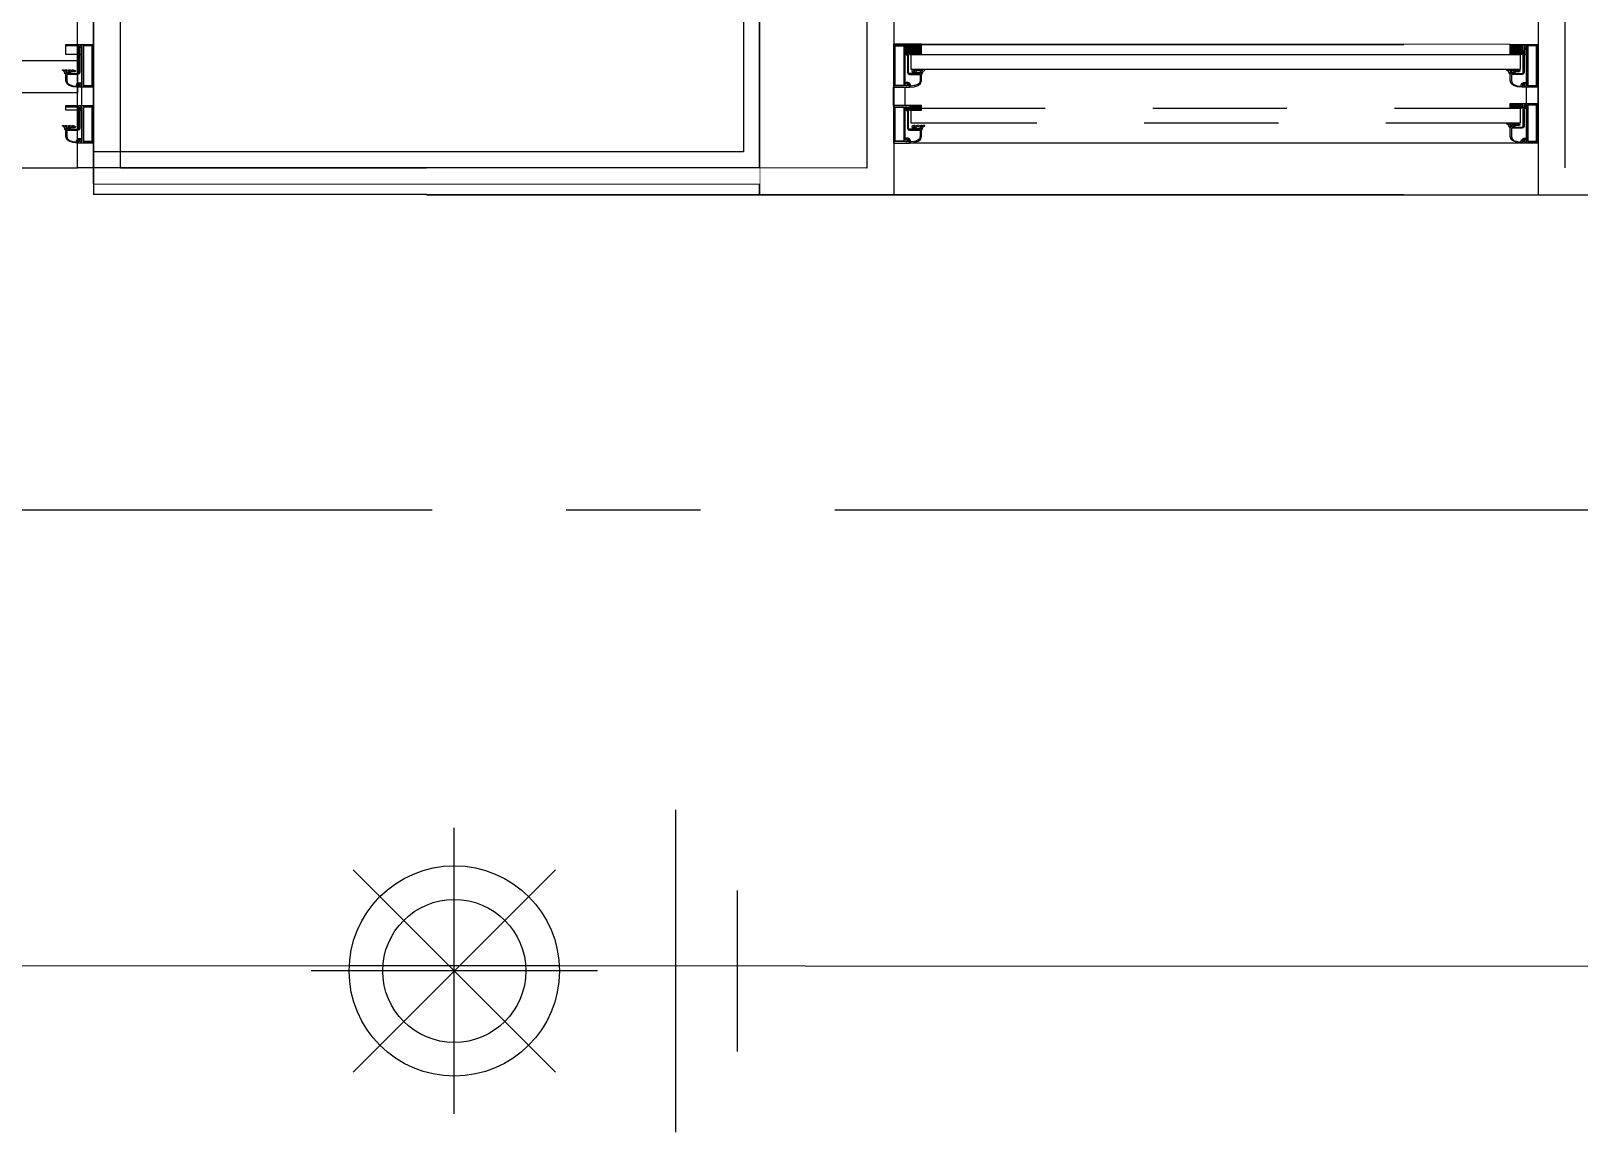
# Model space of a CAD drawing. Header units: millimetres. Extents: x 188.6 to 263.2, y 40.1 to 120.1.
# Drawn here: x 240.105 to 241.547, y 48.934 to 49.959 of the extents above; entities that cross this region are included whole.
import ezdxf

# ---------------------------------------------------------------- set-up
doc = ezdxf.new("R2010")
doc.units = ezdxf.units.MM
doc.set_wipeout_variables(frame=1)
for name, pattern in [('CENTER2', [1.125, 0.75, -0.125, 0.125, -0.125]), ('Wipeout_Contour', [1000, 0, -1000]), ('XREF_305_306$0$XREF-TIPO$0$HIDDEN', [0.375, 0.25, -0.125])]:
    doc.linetypes.add(name, pattern=pattern)
for name, color, linetype in [('ARQ', 8, 'Continuous'), ('COTA EXECUTIVA', 1, 'Continuous'), ('GAS-TUBO-PISO', 6, 'CENTER2'), ('Parede.ARQ', 8, 'Continuous'), ('SPK', 10, 'Continuous'), ('SPK-CONEXAO', 10, 'Continuous'), ('SPK-INTERNO', 244, 'Continuous'), ('SPK-TUBO-TETO', 12, 'Continuous'), ('XREF_305_306$0$XREF-TIPO$0$A-MC-ALVENARIA', 7, 'Continuous'), ('XREF_305_306$0$XREF-TIPO$0$E-MC-ESQUADRIAS', 2, 'Continuous')]:
    doc.layers.add(name, color=color, linetype=linetype)
doc.layers.add('XREF_305_306$0$XREF-TIPO$0$R-MC-REBOCO', color=1, linetype='Continuous', lineweight=5)

# ---------------------------------------------------------------- blocks, each defined once
blk = doc.blocks.new('XREF_305_306$0$XREF-TIPO$0$Z$W@#1289')
at = {"layer": 'XREF_305_306$0$XREF-TIPO$0$E-MC-ESQUADRIAS'}
h = blk.add_hatch(dxfattribs=at)
h.set_pattern_fill('ANSI31', color=8, scale=0.0003, style=0)
h.set_pattern_definition([(45, (135.6619814, -159.2381184), (-0.000673519209, 0.000673519209), [])])
h.paths.add_polyline_path([(-0.0352, 0.0907), (-0.0242, 0.0907), (-0.0242, 0.0824), (-0.0334, 0.0824), (-0.0352, 0.0824)])
h = blk.add_hatch(dxfattribs=at)
h.set_pattern_fill('ANSI31', color=8, scale=0.0003, style=0)
h.set_pattern_definition([(45, (136.2213063, -159.2343157), (-0.000673519209, 0.000673519209), [])])
h.paths.add_polyline_path([(0.5352, 0.0824), (0.5352, 0.0907), (0.5242, 0.0907), (0.5242, 0.0824)])
h = blk.add_hatch(dxfattribs=at)
h.set_pattern_fill('ANSI31', color=8, scale=0.0003, style=0)
h.set_pattern_definition([(45, (135.6619836, -159.302569), (-0.000673519209, 0.000673519209), [])])
h.paths.add_polyline_path([(-0.0352, 0.0324), (-0.0352, 0.0357), (-0.0242, 0.0357), (-0.0242, 0.0324), (-0.0255, 0.0324)])
h = blk.add_hatch(dxfattribs=at)
h.set_pattern_fill('ANSI31', color=8, scale=0.0003, style=0)
h.set_pattern_definition([(45, (136.2213034, -159.3044761), (-0.000673519209, 0.000673519209), [])])
h.paths.add_polyline_path([(0.5242, 0.0305), (0.5242, 0.0338), (0.5352, 0.0338), (0.5352, 0.0305), (0.5338, 0.0305)])
at = {"layer": 'XREF_305_306$0$XREF-TIPO$0$E-MC-ESQUADRIAS', "color": 8}
for p, q in [((-0.05, 0), (-0.05, 0.0919)), ((-0.0242, 0.0919), (0.5242, 0.0919)), ((-0.0392, 0.0369), (-0.0392, 0.0519)), ((0.5392, 0.035), (0.5392, 0.0519)), ((0.55, 0.035), (0.55, 0.0519)), ((-0.0392, 0), (-0.0392, 0.0353)), ((-0.0392, 0), (0.5356, 0))]:
    blk.add_line(p, q, dxfattribs=at)
for points in [[(-0.0242, 0.0919), (-0.05, 0.0919), (-0.05, 0.0519), (-0.0356, 0.0519, 0.446841), (-0.0352, 0.0523), (-0.0352, 0.0526, 0.480957), (-0.0357, 0.0531), (-0.0362, 0.0531), (-0.0362, 0.0547, 0.329606), (-0.0365, 0.0551), (-0.0367, 0.0552), (-0.0371, 0.0552), (-0.0373, 0.0549), (-0.0373, 0.0535, -0.409991), (-0.0377, 0.0531), (-0.0388, 0.0531, -0.414214), (-0.0392, 0.0535), (-0.0392, 0.0903, -0.414214), (-0.0388, 0.0907), (-0.0377, 0.0907, -0.414214), (-0.0373, 0.0903), (-0.0373, 0.0833, 0.414214), (-0.0369, 0.0829), (-0.0366, 0.0829, 0.414214), (-0.0362, 0.0833), (-0.0362, 0.0903, -0.414214), (-0.0358, 0.0907), (-0.0242, 0.0907), (-0.0242, 0.0919)], [(0.5242, 0.0919), (0.55, 0.0919), (0.55, 0.0519), (0.5356, 0.0519, -0.446841), (0.5352, 0.0523), (0.5352, 0.0526, -0.480957), (0.5357, 0.0531), (0.5362, 0.0531), (0.5362, 0.0547, -0.329606), (0.5365, 0.0551), (0.5367, 0.0552), (0.5371, 0.0552), (0.5373, 0.0549), (0.5373, 0.0535, 0.409991), (0.5377, 0.0531), (0.5388, 0.0531, 0.414214), (0.5392, 0.0535), (0.5392, 0.0903, 0.414214), (0.5388, 0.0907), (0.5377, 0.0907, 0.414214), (0.5373, 0.0903), (0.5373, 0.0833, -0.414214), (0.5369, 0.0829), (0.5366, 0.0829, -0.414214), (0.5362, 0.0833), (0.5362, 0.0903, 0.414214), (0.5358, 0.0907), (0.5242, 0.0907), (0.5242, 0.0919)], [(-0.0242, 0.0369), (-0.05, 0.0369), (-0.05, 0), (-0.0356, 0, 0.446841), (-0.0352, 0.0004), (-0.0352, 0.0007, 0.480957), (-0.0357, 0.0012), (-0.0362, 0.0012), (-0.0362, 0.0028, 0.329606), (-0.0365, 0.0032), (-0.0367, 0.0033), (-0.0371, 0.0033), (-0.0373, 0.003), (-0.0373, 0.0016, -0.409991), (-0.0377, 0.0012), (-0.0388, 0.0012, -0.414214), (-0.0392, 0.0016), (-0.0392, 0.0353, -0.414214), (-0.0388, 0.0357), (-0.0377, 0.0357, -0.414214), (-0.0373, 0.0353), (-0.0373, 0.0333, 0.414214), (-0.0369, 0.0329), (-0.0366, 0.0329, 0.414214), (-0.0362, 0.0333), (-0.0362, 0.0353, -0.414214), (-0.0358, 0.0357), (-0.0242, 0.0357), (-0.0242, 0.0369)], [(0.5242, 0.035), (0.55, 0.035), (0.55, 0), (0.5356, 0, -0.446841), (0.5352, 0.0004), (0.5352, 0.0007, -0.480957), (0.5357, 0.0012), (0.5362, 0.0012), (0.5362, 0.0028, -0.329606), (0.5365, 0.0032), (0.5367, 0.0033), (0.5371, 0.0033), (0.5373, 0.003), (0.5373, 0.0016, 0.409991), (0.5377, 0.0012), (0.5388, 0.0012, 0.414214), (0.5392, 0.0016), (0.5392, 0.0334, 0.414214), (0.5388, 0.0338), (0.5377, 0.0338, 0.414214), (0.5373, 0.0334), (0.5373, 0.0314, -0.414214), (0.5369, 0.031), (0.5366, 0.031, -0.414214), (0.5362, 0.0314), (0.5362, 0.0334, 0.414214), (0.5358, 0.0338), (0.5242, 0.0338), (0.5242, 0.035)]]:
    blk.add_lwpolyline(points, format="xyb", dxfattribs=at)
for points in [[(-0.0489, 0.0907), (-0.0403, 0.0907), (-0.0403, 0.0532), (-0.0489, 0.0532), (-0.0489, 0.0907)], [(-0.0486, 0.0904), (-0.0406, 0.0904), (-0.0406, 0.0535), (-0.0486, 0.0535)], [(-0.0242, 0.0907), (-0.0352, 0.0907), (-0.0352, 0.0824), (-0.0242, 0.0824)], [(0.5242, 0.0907), (0.5352, 0.0907), (0.5352, 0.0824), (0.5242, 0.0824)], [(0.5489, 0.0907), (0.5403, 0.0907), (0.5403, 0.0532), (0.5489, 0.0532), (0.5489, 0.0907)], [(0.5486, 0.0904), (0.5406, 0.0904), (0.5406, 0.0535), (0.5486, 0.0535)], [(-0.0334, 0.0684), (0.5338, 0.0684), (0.5338, 0.0824), (-0.0334, 0.0824)], [(-0.0489, 0.0357), (-0.0403, 0.0357), (-0.0403, 0.0013), (-0.0489, 0.0013), (-0.0489, 0.0357)], [(-0.0486, 0.0354), (-0.0406, 0.0354), (-0.0406, 0.0016), (-0.0486, 0.0016)], [(-0.0242, 0.0357), (-0.0352, 0.0357), (-0.0352, 0.0324), (-0.0242, 0.0324)], [(0.5242, 0.0338), (0.5352, 0.0338), (0.5352, 0.0305), (0.5242, 0.0305)], [(0.5489, 0.0338), (0.5403, 0.0338), (0.5403, 0.0013), (0.5489, 0.0013), (0.5489, 0.0338)], [(0.5486, 0.0335), (0.5406, 0.0335), (0.5406, 0.0016), (0.5486, 0.0016)]]:
    blk.add_lwpolyline(points, close=True, dxfattribs=at)
for points in [[(-0.0242, 0.0581), (-0.0242, 0.0654), (-0.0243, 0.0656), (-0.0246, 0.0658), (-0.0248, 0.0658), (-0.0251, 0.0656), (-0.0252, 0.0654), (-0.0252, 0.0648), (-0.0352, 0.0648), (-0.0359, 0.065), (-0.0362, 0.0658), (-0.0362, 0.0818), (-0.0365, 0.0825), (-0.0376, 0.0829), (-0.0378, 0.0834), (-0.0375, 0.0835), (-0.0374, 0.0838), (-0.0376, 0.0892), (-0.038, 0.0894), (-0.0383, 0.0894), (-0.0387, 0.0892), (-0.0388, 0.0839), (-0.0388, 0.0834), (-0.0383, 0.0822), (-0.0372, 0.0818), (-0.0372, 0.0658), (-0.0366, 0.0643), (-0.0352, 0.0638), (-0.0256, 0.0638), (-0.0253, 0.0636), (-0.0252, 0.0634), (-0.0252, 0.0581), (-0.0259, 0.0558), (-0.0276, 0.0544), (-0.0307, 0.0534), (-0.0338, 0.0529), (-0.0341, 0.053), (-0.0342, 0.0533), (-0.0342, 0.0539), (-0.0345, 0.0548), (-0.0352, 0.0556), (-0.0361, 0.0561), (-0.0364, 0.0562), (-0.0366, 0.0563), (-0.0384, 0.0563), (-0.0387, 0.0561), (-0.0388, 0.0557), (-0.0386, 0.0554), (-0.0378, 0.055), (-0.0376, 0.055), (-0.0374, 0.055), (-0.037, 0.0553), (-0.0366, 0.0553), (-0.0358, 0.0548), (-0.0356, 0.0545), (-0.0356, 0.0542), (-0.0362, 0.0539), (-0.0362, 0.0536), (-0.0361, 0.0534), (-0.0358, 0.0533), (-0.0352, 0.0533), (-0.0352, 0.0523), (-0.0351, 0.052), (-0.0348, 0.0519), (-0.0309, 0.0523), (-0.0272, 0.0535), (-0.025, 0.0553), (-0.0242, 0.0581)], [(0.5242, 0.0581), (0.5242, 0.0654), (0.5243, 0.0656), (0.5246, 0.0658), (0.5248, 0.0658), (0.5251, 0.0656), (0.5252, 0.0654), (0.5252, 0.0648), (0.5352, 0.0648), (0.5359, 0.065), (0.5362, 0.0658), (0.5362, 0.0818), (0.5365, 0.0825), (0.5376, 0.0829), (0.5378, 0.0834), (0.5375, 0.0835), (0.5374, 0.0838), (0.5376, 0.0892), (0.538, 0.0894), (0.5383, 0.0894), (0.5387, 0.0892), (0.5388, 0.0839), (0.5388, 0.0834), (0.5383, 0.0822), (0.5372, 0.0818), (0.5372, 0.0658), (0.5366, 0.0643), (0.5352, 0.0638), (0.5256, 0.0638), (0.5253, 0.0636), (0.5252, 0.0634), (0.5252, 0.0581), (0.5259, 0.0558), (0.5276, 0.0544), (0.5307, 0.0534), (0.5338, 0.0529), (0.5341, 0.053), (0.5342, 0.0533), (0.5342, 0.0539), (0.5345, 0.0548), (0.5352, 0.0556), (0.5361, 0.0561), (0.5364, 0.0562), (0.5366, 0.0563), (0.5384, 0.0563), (0.5387, 0.0561), (0.5388, 0.0557), (0.5386, 0.0554), (0.5378, 0.055), (0.5376, 0.055), (0.5374, 0.055), (0.537, 0.0553), (0.5366, 0.0553), (0.5358, 0.0548), (0.5356, 0.0545), (0.5356, 0.0542), (0.5362, 0.0539), (0.5362, 0.0536), (0.5361, 0.0534), (0.5358, 0.0533), (0.5352, 0.0533), (0.5352, 0.0523), (0.5351, 0.052), (0.5348, 0.0519), (0.5309, 0.0523), (0.5272, 0.0535), (0.525, 0.0553), (0.5242, 0.0581)], [(-0.0316, 0.0673), (-0.031, 0.0675), (-0.0303, 0.0676), (-0.0301, 0.0677), (-0.03, 0.068), (-0.0302, 0.0683), (-0.0311, 0.0683), (-0.0321, 0.068), (-0.033, 0.0674), (-0.0331, 0.0672), (-0.0331, 0.067), (-0.0328, 0.0664), (-0.0321, 0.0662), (-0.0291, 0.0662), (-0.0289, 0.0661), (-0.0289, 0.066), (-0.0289, 0.0659), (-0.0288, 0.0658), (-0.0287, 0.0657), (-0.0259, 0.0657), (-0.0257, 0.0658), (-0.0257, 0.0659), (-0.0257, 0.066), (-0.0256, 0.0661), (-0.0255, 0.0662), (-0.0244, 0.0662), (-0.0242, 0.0662), (-0.0242, 0.066), (-0.0242, 0.0646), (-0.0241, 0.0643), (-0.0238, 0.0642), (-0.0236, 0.0643), (-0.0234, 0.0645), (-0.0229, 0.0664), (-0.0223, 0.0672), (-0.0211, 0.0676), (-0.021, 0.0678), (-0.021, 0.0682), (-0.0212, 0.0683), (-0.0224, 0.0683), (-0.0231, 0.0681), (-0.0237, 0.0674), (-0.0237, 0.0674), (-0.0239, 0.0673), (-0.0252, 0.0673), (-0.0245, 0.0675), (-0.0239, 0.0676), (-0.0236, 0.0677), (-0.0235, 0.068), (-0.0235, 0.0682), (-0.0236, 0.0683), (-0.0247, 0.0683), (-0.0257, 0.0679), (-0.0265, 0.0674), (-0.0266, 0.0673), (-0.0268, 0.0673), (-0.0286, 0.0673), (-0.0279, 0.0675), (-0.0272, 0.0676), (-0.0269, 0.0677), (-0.0268, 0.068), (-0.0269, 0.0683), (-0.0281, 0.0683), (-0.0291, 0.068), (-0.0299, 0.0674), (-0.03, 0.0673), (-0.0302, 0.0673), (-0.0316, 0.0673)], [(0.5316, 0.0673), (0.531, 0.0675), (0.5303, 0.0676), (0.5301, 0.0677), (0.53, 0.068), (0.5302, 0.0683), (0.5311, 0.0683), (0.5321, 0.068), (0.533, 0.0674), (0.5331, 0.0672), (0.5331, 0.067), (0.5328, 0.0664), (0.5321, 0.0662), (0.5291, 0.0662), (0.5289, 0.0661), (0.5289, 0.066), (0.5289, 0.0659), (0.5288, 0.0658), (0.5287, 0.0657), (0.5259, 0.0657), (0.5257, 0.0658), (0.5257, 0.0659), (0.5257, 0.066), (0.5256, 0.0661), (0.5255, 0.0662), (0.5244, 0.0662), (0.5242, 0.0662), (0.5242, 0.066), (0.5242, 0.0646), (0.5241, 0.0643), (0.5238, 0.0642), (0.5236, 0.0643), (0.5234, 0.0645), (0.5229, 0.0664), (0.5223, 0.0672), (0.5211, 0.0676), (0.521, 0.0678), (0.521, 0.0682), (0.5212, 0.0683), (0.5224, 0.0683), (0.5231, 0.0681), (0.5237, 0.0674), (0.5237, 0.0674), (0.5239, 0.0673), (0.5252, 0.0673), (0.5245, 0.0675), (0.5239, 0.0676), (0.5236, 0.0677), (0.5235, 0.068), (0.5235, 0.0682), (0.5236, 0.0683), (0.5247, 0.0683), (0.5257, 0.0679), (0.5265, 0.0674), (0.5266, 0.0673), (0.5268, 0.0673), (0.5286, 0.0673), (0.5279, 0.0675), (0.5272, 0.0676), (0.5269, 0.0677), (0.5268, 0.068), (0.5269, 0.0683), (0.5281, 0.0683), (0.5291, 0.068), (0.5299, 0.0674), (0.53, 0.0673), (0.5302, 0.0673), (0.5316, 0.0673)], [(-0.0242, 0.0062), (-0.0242, 0.0154), (-0.0243, 0.0156), (-0.0246, 0.0158), (-0.0248, 0.0158), (-0.0251, 0.0156), (-0.0252, 0.0154), (-0.0252, 0.0148), (-0.0352, 0.0148), (-0.0359, 0.015), (-0.0362, 0.0158), (-0.0362, 0.0318), (-0.0365, 0.0325), (-0.0376, 0.0329), (-0.0378, 0.0334), (-0.0375, 0.0335), (-0.0374, 0.0338), (-0.0376, 0.0342), (-0.038, 0.0344), (-0.0383, 0.0344), (-0.0387, 0.0342), (-0.0388, 0.0339), (-0.0388, 0.0334), (-0.0383, 0.0322), (-0.0372, 0.0318), (-0.0372, 0.0158), (-0.0366, 0.0143), (-0.0352, 0.0138), (-0.0256, 0.0138), (-0.0253, 0.0136), (-0.0252, 0.0134), (-0.0252, 0.0062), (-0.0259, 0.0039), (-0.0276, 0.0025), (-0.0307, 0.0015), (-0.0338, 0.001), (-0.034, 0.0011), (-0.0342, 0.0014), (-0.0342, 0.002), (-0.0345, 0.0029), (-0.0352, 0.0037), (-0.0361, 0.0042), (-0.0364, 0.0043), (-0.0366, 0.0044), (-0.0384, 0.0044), (-0.0387, 0.0042), (-0.0388, 0.0038), (-0.0386, 0.0035), (-0.0378, 0.0031), (-0.0376, 0.0031), (-0.0374, 0.0031), (-0.037, 0.0034), (-0.0366, 0.0034), (-0.0358, 0.0029), (-0.0356, 0.0026), (-0.0356, 0.0023), (-0.0362, 0.002), (-0.0362, 0.0017), (-0.0361, 0.0015), (-0.0358, 0.0013), (-0.0352, 0.0013), (-0.0352, 0.0004), (-0.0351, 0.0001), (-0.0348, 0), (-0.0309, 0.0004), (-0.0272, 0.0016), (-0.025, 0.0034), (-0.0242, 0.0062)], [(0.5242, 0.0062), (0.5242, 0.0135), (0.5243, 0.0137), (0.5246, 0.0139), (0.5248, 0.0139), (0.5251, 0.0137), (0.5252, 0.0135), (0.5252, 0.0129), (0.5352, 0.0129), (0.5359, 0.0131), (0.5362, 0.0139), (0.5362, 0.0299), (0.5365, 0.0306), (0.5376, 0.031), (0.5378, 0.0315), (0.5375, 0.0316), (0.5374, 0.0319), (0.5376, 0.0323), (0.538, 0.0325), (0.5383, 0.0325), (0.5387, 0.0323), (0.5388, 0.032), (0.5388, 0.0315), (0.5383, 0.0303), (0.5372, 0.0299), (0.5372, 0.0139), (0.5366, 0.0124), (0.5352, 0.0119), (0.5256, 0.0119), (0.5253, 0.0117), (0.5252, 0.0115), (0.5252, 0.0062), (0.5259, 0.0039), (0.5276, 0.0025), (0.5307, 0.0015), (0.5338, 0.001), (0.5341, 0.0011), (0.5342, 0.0014), (0.5342, 0.002), (0.5345, 0.0029), (0.5352, 0.0037), (0.5361, 0.0042), (0.5364, 0.0043), (0.5366, 0.0044), (0.5384, 0.0044), (0.5387, 0.0042), (0.5388, 0.0038), (0.5386, 0.0035), (0.5378, 0.0031), (0.5376, 0.0031), (0.5374, 0.0031), (0.537, 0.0034), (0.5366, 0.0034), (0.5358, 0.0029), (0.5356, 0.0026), (0.5356, 0.0023), (0.5362, 0.002), (0.5362, 0.0017), (0.5361, 0.0015), (0.5358, 0.0013), (0.5352, 0.0013), (0.5352, 0.0004), (0.5351, 0.0001), (0.5348, 0), (0.5309, 0.0004), (0.5272, 0.0016), (0.525, 0.0034), (0.5242, 0.0062)], [(-0.0316, 0.0173), (-0.031, 0.0175), (-0.0303, 0.0176), (-0.0301, 0.0177), (-0.03, 0.018), (-0.0302, 0.0183), (-0.0311, 0.0183), (-0.0321, 0.018), (-0.033, 0.0174), (-0.0331, 0.0172), (-0.0331, 0.017), (-0.0328, 0.0164), (-0.0321, 0.0162), (-0.029, 0.0162), (-0.0289, 0.0161), (-0.0288, 0.016), (-0.0288, 0.0159), (-0.0288, 0.0158), (-0.0286, 0.0157), (-0.0258, 0.0157), (-0.0257, 0.0158), (-0.0256, 0.0159), (-0.0256, 0.016), (-0.0256, 0.0161), (-0.0254, 0.0162), (-0.0244, 0.0162), (-0.0242, 0.0162), (-0.0242, 0.016), (-0.0242, 0.0146), (-0.0241, 0.0143), (-0.0238, 0.0142), (-0.0236, 0.0143), (-0.0234, 0.0145), (-0.0229, 0.0164), (-0.0223, 0.0172), (-0.0211, 0.0176), (-0.021, 0.0178), (-0.021, 0.0182), (-0.0212, 0.0183), (-0.0224, 0.0183), (-0.0231, 0.0181), (-0.0237, 0.0174), (-0.0237, 0.0174), (-0.0239, 0.0173), (-0.0252, 0.0173), (-0.0245, 0.0175), (-0.0239, 0.0176), (-0.0236, 0.0177), (-0.0235, 0.018), (-0.0235, 0.0182), (-0.0236, 0.0183), (-0.0247, 0.0183), (-0.0257, 0.0179), (-0.0265, 0.0174), (-0.0266, 0.0173), (-0.0268, 0.0173), (-0.0286, 0.0173), (-0.0279, 0.0175), (-0.0272, 0.0176), (-0.0269, 0.0177), (-0.0268, 0.018), (-0.0269, 0.0183), (-0.0281, 0.0183), (-0.0291, 0.018), (-0.0299, 0.0174), (-0.03, 0.0173), (-0.0302, 0.0173), (-0.0316, 0.0173)], [(0.5316, 0.0154), (0.531, 0.0156), (0.5303, 0.0157), (0.5301, 0.0158), (0.53, 0.0161), (0.5302, 0.0164), (0.5311, 0.0164), (0.5321, 0.0161), (0.533, 0.0155), (0.5331, 0.0153), (0.5331, 0.0151), (0.5328, 0.0145), (0.5321, 0.0143), (0.529, 0.0143), (0.5289, 0.0142), (0.5288, 0.0141), (0.5288, 0.014), (0.5288, 0.0139), (0.5286, 0.0138), (0.5258, 0.0138), (0.5257, 0.0139), (0.5256, 0.014), (0.5256, 0.0141), (0.5256, 0.0142), (0.5254, 0.0143), (0.5244, 0.0143), (0.5242, 0.0142), (0.5242, 0.0141), (0.5242, 0.0127), (0.5241, 0.0124), (0.5238, 0.0123), (0.5236, 0.0124), (0.5234, 0.0126), (0.5229, 0.0145), (0.5223, 0.0153), (0.5211, 0.0157), (0.521, 0.0159), (0.521, 0.0162), (0.5212, 0.0164), (0.5224, 0.0164), (0.5231, 0.0161), (0.5237, 0.0155), (0.5237, 0.0155), (0.5239, 0.0154), (0.5252, 0.0154), (0.5245, 0.0156), (0.5239, 0.0157), (0.5236, 0.0158), (0.5235, 0.0161), (0.5235, 0.0163), (0.5236, 0.0164), (0.5247, 0.0164), (0.5257, 0.016), (0.5265, 0.0155), (0.5266, 0.0154), (0.5268, 0.0154), (0.5286, 0.0154), (0.5279, 0.0156), (0.5272, 0.0157), (0.5269, 0.0158), (0.5268, 0.0161), (0.5269, 0.0164), (0.5281, 0.0164), (0.5291, 0.0161), (0.5299, 0.0155), (0.53, 0.0154), (0.5302, 0.0154), (0.5316, 0.0154)]]:
    blk.add_lwpolyline(points, dxfattribs=at)
at = {"layer": 'XREF_305_306$0$XREF-TIPO$0$E-MC-ESQUADRIAS', "color": 8, "linetype": 'XREF_305_306$0$XREF-TIPO$0$HIDDEN', "ltscale": 0.5}
blk.add_lwpolyline([(-0.0334, 0.0184), (0.5338, 0.0184), (0.5338, 0.0324), (-0.0334, 0.0324)], close=True, dxfattribs=at)
blk = doc.blocks.new('arq-3pav')
at = {"layer": 'ARQ'}
for p, q in [((35.1403, 9.5749), (35.1403, 9.7449)), ((35.1403, 9.5749), (35.1403, 9.7449)), ((35.1553, 9.5899), (35.1553, 9.7299)), ((35.1553, 9.5899), (35.1553, 9.7299)), ((35.7604, 9.7299), (35.7604, 9.5899)), ((35.7604, 9.5899), (35.1553, 9.5899)), ((35.7604, 9.5899), (35.1553, 9.5899)), ((33.8403, 9.5749), (35.1403, 9.5749)), ((35.4653, 9.5501), (35.1553, 9.5501)), ((35.4653, 9.5501), (35.9004, 9.5501)), ((35.4653, 9.55), (37.13, 9.55)), ((35.7504, 9.5501), (35.7504, 9.5501))]:
    blk.add_line(p, q, dxfattribs=at)
at = {"layer": 'ARQ', "color": 8}
for p, q in [((35.9004, 9.7404), (35.9004, 9.5506)), ((36.5003, 9.7398), (36.5003, 9.5501)), ((35.8754, 9.7154), (35.8754, 9.5748)), ((36.5253, 9.7149), (36.5253, 9.5749)), ((35.9004, 9.69), (36.3754, 9.69)), ((35.9004, 9.69), (36.3754, 9.69)), ((35.1445, 9.6331), (35.1445, 9.65)), ((35.1553, 9.6331), (35.1553, 9.65)), ((35.4653, 9.5501), (35.1553, 9.5501)), ((35.4653, 9.5501), (35.7754, 9.5501)), ((35.7504, 9.5501), (35.7504, 9.5501)), ((35.7754, 9.5501), (36.3754, 9.5501))]:
    blk.add_line(p, q, dxfattribs=at)
at = {"layer": 'ARQ', "color": 8, "linetype": 'Continuous', "lineweight": 0}
for p, q in [((35.1553, 9.6899), (35.1553, 9.7149)), ((35.7754, 9.6899), (35.7754, 9.7149)), ((35.1553, 9.6549), (35.1553, 9.6899)), ((35.7754, 9.6549), (35.7754, 9.6899))]:
    blk.add_line(p, q, dxfattribs=at)
at = {"layer": 'ARQ', "color": 8}
for points in [[(35.1295, 9.69), (35.1553, 9.69), (35.1553, 9.65), (35.1409, 9.65, -0.446841), (35.1405, 9.6504), (35.1405, 9.6507, -0.480957), (35.141, 9.6512), (35.1415, 9.6512), (35.1415, 9.6528, -0.329606), (35.1418, 9.6532), (35.142, 9.6533), (35.1424, 9.6533), (35.1426, 9.6529), (35.1426, 9.6516, 0.409991), (35.143, 9.6512), (35.1441, 9.6512, 0.414214), (35.1445, 9.6516), (35.1445, 9.6884, 0.414214), (35.1441, 9.6888), (35.143, 9.6888, 0.414214), (35.1426, 9.6884), (35.1426, 9.6813, -0.414214), (35.1422, 9.6809), (35.1419, 9.6809, -0.414214), (35.1415, 9.6813), (35.1415, 9.6884, 0.414214), (35.1411, 9.6888), (35.1295, 9.6888), (35.1295, 9.69)], [(35.1295, 9.6331), (35.1553, 9.6331), (35.1553, 9.5981), (35.1409, 9.5981, -0.446841), (35.1405, 9.5985), (35.1405, 9.5988, -0.480957), (35.141, 9.5992), (35.1415, 9.5992), (35.1415, 9.6009, -0.329606), (35.1418, 9.6013), (35.142, 9.6014), (35.1424, 9.6014), (35.1426, 9.601), (35.1426, 9.5997, 0.409991), (35.143, 9.5993), (35.1441, 9.5993, 0.414214), (35.1445, 9.5997), (35.1445, 9.6315, 0.414214), (35.1441, 9.6319), (35.143, 9.6319, 0.414214), (35.1426, 9.6315), (35.1426, 9.6294, -0.414214), (35.1422, 9.629), (35.1419, 9.629, -0.414214), (35.1415, 9.6294), (35.1415, 9.6315, 0.414214), (35.1411, 9.6319), (35.1295, 9.6319), (35.1295, 9.6331)]]:
    blk.add_lwpolyline(points, format="xyb", dxfattribs=at)
for points in [[(35.1295, 9.6888), (35.1405, 9.6888), (35.1405, 9.6805), (35.1295, 9.6805)], [(35.1542, 9.6888), (35.1456, 9.6888), (35.1456, 9.6513), (35.1542, 9.6513), (35.1542, 9.6888)], [(35.1539, 9.6885), (35.1459, 9.6885), (35.1459, 9.6516), (35.1539, 9.6516)], [(35.1295, 9.6319), (35.1405, 9.6319), (35.1405, 9.6286), (35.1295, 9.6286)], [(35.1542, 9.6319), (35.1456, 9.6319), (35.1456, 9.5994), (35.1542, 9.5994), (35.1542, 9.6319)], [(35.1539, 9.6316), (35.1459, 9.6316), (35.1459, 9.5997), (35.1539, 9.5997)]]:
    blk.add_lwpolyline(points, close=True, dxfattribs=at)
for points in [[(35.1295, 9.6562), (35.1295, 9.6634), (35.1296, 9.6637), (35.1299, 9.6638), (35.1301, 9.6638), (35.1304, 9.6637), (35.1305, 9.6634), (35.1305, 9.6628), (35.1405, 9.6628), (35.1412, 9.6631), (35.1415, 9.6638), (35.1415, 9.6798), (35.1418, 9.6806), (35.1429, 9.681), (35.1431, 9.6814), (35.1428, 9.6816), (35.1427, 9.6818), (35.1429, 9.6873), (35.1433, 9.6874), (35.1436, 9.6874), (35.144, 9.6873), (35.1441, 9.6819), (35.1441, 9.6814), (35.1436, 9.6803), (35.1425, 9.6798), (35.1425, 9.6638), (35.1419, 9.6624), (35.1405, 9.6618), (35.1309, 9.6618), (35.1306, 9.6617), (35.1305, 9.6614), (35.1305, 9.6562), (35.1312, 9.6539), (35.1329, 9.6525), (35.136, 9.6515), (35.1391, 9.651), (35.1394, 9.6511), (35.1395, 9.6514), (35.1395, 9.652), (35.1398, 9.6529), (35.1405, 9.6537), (35.1414, 9.6542), (35.1417, 9.6543), (35.1419, 9.6543), (35.1437, 9.6543), (35.144, 9.6542), (35.1441, 9.6538), (35.1439, 9.6535), (35.1431, 9.6531), (35.143, 9.653), (35.1428, 9.6531), (35.1423, 9.6533), (35.1419, 9.6533), (35.1411, 9.6529), (35.1409, 9.6526), (35.1409, 9.6523), (35.1415, 9.652), (35.1415, 9.6517), (35.1414, 9.6515), (35.1411, 9.6513), (35.1405, 9.6513), (35.1405, 9.6504), (35.1404, 9.6501), (35.1401, 9.65), (35.1363, 9.6504), (35.1325, 9.6516), (35.1303, 9.6534), (35.1295, 9.6562)], [(35.1369, 9.6654), (35.1363, 9.6656), (35.1356, 9.6657), (35.1354, 9.6658), (35.1353, 9.6661), (35.1355, 9.6664), (35.1364, 9.6664), (35.1374, 9.6661), (35.1383, 9.6655), (35.1384, 9.6653), (35.1384, 9.6651), (35.1381, 9.6645), (35.1374, 9.6643), (35.1344, 9.6643), (35.1342, 9.6642), (35.1342, 9.6641), (35.1342, 9.664), (35.1341, 9.6639), (35.134, 9.6638), (35.1312, 9.6638), (35.131, 9.6639), (35.131, 9.664), (35.131, 9.6641), (35.1309, 9.6642), (35.1308, 9.6643), (35.1297, 9.6643), (35.1295, 9.6642), (35.1295, 9.6641), (35.1295, 9.6627), (35.1294, 9.6624), (35.1291, 9.6623), (35.1289, 9.6624), (35.1287, 9.6626), (35.1282, 9.6645), (35.1276, 9.6653), (35.1264, 9.6657), (35.1263, 9.6659), (35.1263, 9.6662), (35.1266, 9.6664), (35.1277, 9.6664), (35.1284, 9.6661), (35.129, 9.6655), (35.129, 9.6655), (35.1293, 9.6654), (35.1305, 9.6654), (35.1298, 9.6656), (35.1292, 9.6657), (35.1289, 9.6658), (35.1288, 9.6661), (35.1288, 9.6663), (35.1289, 9.6664), (35.13, 9.6664), (35.131, 9.666), (35.1318, 9.6655), (35.132, 9.6654), (35.1321, 9.6654), (35.1339, 9.6654), (35.1332, 9.6656), (35.1325, 9.6657), (35.1322, 9.6658), (35.1321, 9.6661), (35.1322, 9.6664), (35.1334, 9.6664), (35.1344, 9.6661), (35.1352, 9.6655), (35.1354, 9.6654), (35.1355, 9.6654), (35.1369, 9.6654)], [(35.1295, 9.6043), (35.1295, 9.6115), (35.1296, 9.6118), (35.1299, 9.6119), (35.1301, 9.6119), (35.1304, 9.6118), (35.1305, 9.6115), (35.1305, 9.6109), (35.1405, 9.6109), (35.1412, 9.6112), (35.1415, 9.6119), (35.1415, 9.6279), (35.1418, 9.6286), (35.1429, 9.6291), (35.1431, 9.6295), (35.1428, 9.6297), (35.1427, 9.6299), (35.1429, 9.6304), (35.1433, 9.6305), (35.1436, 9.6305), (35.144, 9.6304), (35.1441, 9.63), (35.1441, 9.6295), (35.1436, 9.6284), (35.1425, 9.6279), (35.1425, 9.6119), (35.1419, 9.6105), (35.1405, 9.6099), (35.1309, 9.6099), (35.1306, 9.6098), (35.1305, 9.6095), (35.1305, 9.6043), (35.1312, 9.602), (35.1329, 9.6006), (35.136, 9.5996), (35.1391, 9.5991), (35.1394, 9.5992), (35.1395, 9.5995), (35.1395, 9.6001), (35.1398, 9.601), (35.1405, 9.6018), (35.1414, 9.6023), (35.1417, 9.6024), (35.1419, 9.6024), (35.1437, 9.6024), (35.144, 9.6023), (35.1441, 9.6019), (35.1439, 9.6016), (35.1431, 9.6012), (35.1429, 9.6011), (35.1427, 9.6012), (35.1423, 9.6014), (35.1419, 9.6014), (35.1411, 9.601), (35.1409, 9.6007), (35.1409, 9.6004), (35.1415, 9.6001), (35.1415, 9.5998), (35.1414, 9.5996), (35.1411, 9.5994), (35.1405, 9.5994), (35.1405, 9.5985), (35.1404, 9.5982), (35.1401, 9.5981), (35.1362, 9.5985), (35.1325, 9.5997), (35.1303, 9.6015), (35.1295, 9.6043)], [(35.1369, 9.6135), (35.1363, 9.6137), (35.1356, 9.6138), (35.1354, 9.6139), (35.1353, 9.6142), (35.1355, 9.6145), (35.1364, 9.6145), (35.1374, 9.6142), (35.1383, 9.6136), (35.1384, 9.6134), (35.1384, 9.6132), (35.1381, 9.6126), (35.1374, 9.6124), (35.1344, 9.6124), (35.1342, 9.6123), (35.1342, 9.6122), (35.1342, 9.6121), (35.1341, 9.612), (35.134, 9.6119), (35.1312, 9.6119), (35.131, 9.612), (35.131, 9.6121), (35.131, 9.6122), (35.1309, 9.6123), (35.1308, 9.6124), (35.1297, 9.6124), (35.1295, 9.6123), (35.1295, 9.6122), (35.1295, 9.6108), (35.1294, 9.6105), (35.1291, 9.6104), (35.1289, 9.6105), (35.1287, 9.6107), (35.1282, 9.6126), (35.1276, 9.6134), (35.1264, 9.6138), (35.1263, 9.614), (35.1263, 9.6143), (35.1265, 9.6145), (35.1277, 9.6145), (35.1284, 9.6142), (35.129, 9.6136), (35.129, 9.6135), (35.1292, 9.6135), (35.1305, 9.6135), (35.1298, 9.6137), (35.1292, 9.6138), (35.1289, 9.6139), (35.1288, 9.6142), (35.1288, 9.6143), (35.1289, 9.6145), (35.13, 9.6145), (35.131, 9.6141), (35.1318, 9.6136), (35.1319, 9.6135), (35.1321, 9.6135), (35.1339, 9.6135), (35.1332, 9.6137), (35.1325, 9.6138), (35.1322, 9.6139), (35.1321, 9.6142), (35.1322, 9.6145), (35.1334, 9.6145), (35.1344, 9.6142), (35.1352, 9.6136), (35.1354, 9.6135), (35.1355, 9.6135), (35.1369, 9.6135)]]:
    blk.add_lwpolyline(points, dxfattribs=at)
at = {"layer": 'ARQ'}
blk.add_lwpolyline([(35.1403, 9.6749), (35.1403, 9.6449), (33.8403, 9.6449), (33.8403, 9.6749)], close=True, dxfattribs=at)
at = {"layer": 'Parede.ARQ', "color": 8, "linetype": 'Continuous', "lineweight": 0}
for p, q in [((35.1553, 9.6899), (35.1553, 9.7149)), ((35.1553, 9.6549), (35.1553, 9.6899))]:
    blk.add_line(p, q, dxfattribs=at)
at = {"layer": 'XREF_305_306$0$XREF-TIPO$0$E-MC-ESQUADRIAS', "color": 8}
for p, q in [((35.1445, 9.6331), (35.1445, 9.65)), ((35.1553, 9.6331), (35.1553, 9.65))]:
    blk.add_line(p, q, dxfattribs=at)
for points in [[(35.1295, 9.69), (35.1553, 9.69), (35.1553, 9.65), (35.1409, 9.65, -0.446841), (35.1405, 9.6504), (35.1405, 9.6507, -0.480957), (35.141, 9.6512), (35.1415, 9.6512), (35.1415, 9.6528, -0.329606), (35.1418, 9.6532), (35.142, 9.6533), (35.1424, 9.6533), (35.1426, 9.6529), (35.1426, 9.6516, 0.409991), (35.143, 9.6512), (35.1441, 9.6512, 0.414214), (35.1445, 9.6516), (35.1445, 9.6884, 0.414214), (35.1441, 9.6888), (35.143, 9.6888, 0.414214), (35.1426, 9.6884), (35.1426, 9.6813, -0.414214), (35.1422, 9.6809), (35.1419, 9.6809, -0.414214), (35.1415, 9.6813), (35.1415, 9.6884, 0.414214), (35.1411, 9.6888), (35.1295, 9.6888), (35.1295, 9.69)], [(35.1295, 9.6331), (35.1553, 9.6331), (35.1553, 9.5981), (35.1409, 9.5981, -0.446841), (35.1405, 9.5985), (35.1405, 9.5988, -0.480957), (35.141, 9.5992), (35.1415, 9.5992), (35.1415, 9.6009, -0.329606), (35.1418, 9.6013), (35.142, 9.6014), (35.1424, 9.6014), (35.1426, 9.601), (35.1426, 9.5997, 0.409991), (35.143, 9.5993), (35.1441, 9.5993, 0.414214), (35.1445, 9.5997), (35.1445, 9.6315, 0.414214), (35.1441, 9.6319), (35.143, 9.6319, 0.414214), (35.1426, 9.6315), (35.1426, 9.6294, -0.414214), (35.1422, 9.629), (35.1419, 9.629, -0.414214), (35.1415, 9.6294), (35.1415, 9.6315, 0.414214), (35.1411, 9.6319), (35.1295, 9.6319), (35.1295, 9.6331)]]:
    blk.add_lwpolyline(points, format="xyb", dxfattribs=at)
for points in [[(35.1295, 9.6888), (35.1405, 9.6888), (35.1405, 9.6805), (35.1295, 9.6805)], [(35.1542, 9.6888), (35.1456, 9.6888), (35.1456, 9.6513), (35.1542, 9.6513), (35.1542, 9.6888)], [(35.1539, 9.6885), (35.1459, 9.6885), (35.1459, 9.6516), (35.1539, 9.6516)], [(35.1295, 9.6319), (35.1405, 9.6319), (35.1405, 9.6286), (35.1295, 9.6286)], [(35.1542, 9.6319), (35.1456, 9.6319), (35.1456, 9.5994), (35.1542, 9.5994), (35.1542, 9.6319)], [(35.1539, 9.6316), (35.1459, 9.6316), (35.1459, 9.5997), (35.1539, 9.5997)]]:
    blk.add_lwpolyline(points, close=True, dxfattribs=at)
for points in [[(35.1295, 9.6562), (35.1295, 9.6634), (35.1296, 9.6637), (35.1299, 9.6638), (35.1301, 9.6638), (35.1304, 9.6637), (35.1305, 9.6634), (35.1305, 9.6628), (35.1405, 9.6628), (35.1412, 9.6631), (35.1415, 9.6638), (35.1415, 9.6798), (35.1418, 9.6806), (35.1429, 9.681), (35.1431, 9.6814), (35.1428, 9.6816), (35.1427, 9.6818), (35.1429, 9.6873), (35.1433, 9.6874), (35.1436, 9.6874), (35.144, 9.6873), (35.1441, 9.6819), (35.1441, 9.6814), (35.1436, 9.6803), (35.1425, 9.6798), (35.1425, 9.6638), (35.1419, 9.6624), (35.1405, 9.6618), (35.1309, 9.6618), (35.1306, 9.6617), (35.1305, 9.6614), (35.1305, 9.6562), (35.1312, 9.6539), (35.1329, 9.6525), (35.136, 9.6515), (35.1391, 9.651), (35.1394, 9.6511), (35.1395, 9.6514), (35.1395, 9.652), (35.1398, 9.6529), (35.1405, 9.6537), (35.1414, 9.6542), (35.1417, 9.6543), (35.1419, 9.6543), (35.1437, 9.6543), (35.144, 9.6542), (35.1441, 9.6538), (35.1439, 9.6535), (35.1431, 9.6531), (35.143, 9.653), (35.1428, 9.6531), (35.1423, 9.6533), (35.1419, 9.6533), (35.1411, 9.6529), (35.1409, 9.6526), (35.1409, 9.6523), (35.1415, 9.652), (35.1415, 9.6517), (35.1414, 9.6515), (35.1411, 9.6513), (35.1405, 9.6513), (35.1405, 9.6504), (35.1404, 9.6501), (35.1401, 9.65), (35.1363, 9.6504), (35.1325, 9.6516), (35.1303, 9.6534), (35.1295, 9.6562)], [(35.1369, 9.6654), (35.1363, 9.6656), (35.1356, 9.6657), (35.1354, 9.6658), (35.1353, 9.6661), (35.1355, 9.6664), (35.1364, 9.6664), (35.1374, 9.6661), (35.1383, 9.6655), (35.1384, 9.6653), (35.1384, 9.6651), (35.1381, 9.6645), (35.1374, 9.6643), (35.1344, 9.6643), (35.1342, 9.6642), (35.1342, 9.6641), (35.1342, 9.664), (35.1341, 9.6639), (35.134, 9.6638), (35.1312, 9.6638), (35.131, 9.6639), (35.131, 9.664), (35.131, 9.6641), (35.1309, 9.6642), (35.1308, 9.6643), (35.1297, 9.6643), (35.1295, 9.6642), (35.1295, 9.6641), (35.1295, 9.6627), (35.1294, 9.6624), (35.1291, 9.6623), (35.1289, 9.6624), (35.1287, 9.6626), (35.1282, 9.6645), (35.1276, 9.6653), (35.1264, 9.6657), (35.1263, 9.6659), (35.1263, 9.6662), (35.1266, 9.6664), (35.1277, 9.6664), (35.1284, 9.6661), (35.129, 9.6655), (35.129, 9.6655), (35.1293, 9.6654), (35.1305, 9.6654), (35.1298, 9.6656), (35.1292, 9.6657), (35.1289, 9.6658), (35.1288, 9.6661), (35.1288, 9.6663), (35.1289, 9.6664), (35.13, 9.6664), (35.131, 9.666), (35.1318, 9.6655), (35.132, 9.6654), (35.1321, 9.6654), (35.1339, 9.6654), (35.1332, 9.6656), (35.1325, 9.6657), (35.1322, 9.6658), (35.1321, 9.6661), (35.1322, 9.6664), (35.1334, 9.6664), (35.1344, 9.6661), (35.1352, 9.6655), (35.1354, 9.6654), (35.1355, 9.6654), (35.1369, 9.6654)], [(35.1295, 9.6043), (35.1295, 9.6115), (35.1296, 9.6118), (35.1299, 9.6119), (35.1301, 9.6119), (35.1304, 9.6118), (35.1305, 9.6115), (35.1305, 9.6109), (35.1405, 9.6109), (35.1412, 9.6112), (35.1415, 9.6119), (35.1415, 9.6279), (35.1418, 9.6286), (35.1429, 9.6291), (35.1431, 9.6295), (35.1428, 9.6297), (35.1427, 9.6299), (35.1429, 9.6304), (35.1433, 9.6305), (35.1436, 9.6305), (35.144, 9.6304), (35.1441, 9.63), (35.1441, 9.6295), (35.1436, 9.6284), (35.1425, 9.6279), (35.1425, 9.6119), (35.1419, 9.6105), (35.1405, 9.6099), (35.1309, 9.6099), (35.1306, 9.6098), (35.1305, 9.6095), (35.1305, 9.6043), (35.1312, 9.602), (35.1329, 9.6006), (35.136, 9.5996), (35.1391, 9.5991), (35.1394, 9.5992), (35.1395, 9.5995), (35.1395, 9.6001), (35.1398, 9.601), (35.1405, 9.6018), (35.1414, 9.6023), (35.1417, 9.6024), (35.1419, 9.6024), (35.1437, 9.6024), (35.144, 9.6023), (35.1441, 9.6019), (35.1439, 9.6016), (35.1431, 9.6012), (35.1429, 9.6011), (35.1427, 9.6012), (35.1423, 9.6014), (35.1419, 9.6014), (35.1411, 9.601), (35.1409, 9.6007), (35.1409, 9.6004), (35.1415, 9.6001), (35.1415, 9.5998), (35.1414, 9.5996), (35.1411, 9.5994), (35.1405, 9.5994), (35.1405, 9.5985), (35.1404, 9.5982), (35.1401, 9.5981), (35.1362, 9.5985), (35.1325, 9.5997), (35.1303, 9.6015), (35.1295, 9.6043)], [(35.1369, 9.6135), (35.1363, 9.6137), (35.1356, 9.6138), (35.1354, 9.6139), (35.1353, 9.6142), (35.1355, 9.6145), (35.1364, 9.6145), (35.1374, 9.6142), (35.1383, 9.6136), (35.1384, 9.6134), (35.1384, 9.6132), (35.1381, 9.6126), (35.1374, 9.6124), (35.1344, 9.6124), (35.1342, 9.6123), (35.1342, 9.6122), (35.1342, 9.6121), (35.1341, 9.612), (35.134, 9.6119), (35.1312, 9.6119), (35.131, 9.612), (35.131, 9.6121), (35.131, 9.6122), (35.1309, 9.6123), (35.1308, 9.6124), (35.1297, 9.6124), (35.1295, 9.6123), (35.1295, 9.6122), (35.1295, 9.6108), (35.1294, 9.6105), (35.1291, 9.6104), (35.1289, 9.6105), (35.1287, 9.6107), (35.1282, 9.6126), (35.1276, 9.6134), (35.1264, 9.6138), (35.1263, 9.614), (35.1263, 9.6143), (35.1265, 9.6145), (35.1277, 9.6145), (35.1284, 9.6142), (35.129, 9.6136), (35.129, 9.6135), (35.1292, 9.6135), (35.1305, 9.6135), (35.1298, 9.6137), (35.1292, 9.6138), (35.1289, 9.6139), (35.1288, 9.6142), (35.1288, 9.6143), (35.1289, 9.6145), (35.13, 9.6145), (35.131, 9.6141), (35.1318, 9.6136), (35.1319, 9.6135), (35.1321, 9.6135), (35.1339, 9.6135), (35.1332, 9.6137), (35.1325, 9.6138), (35.1322, 9.6139), (35.1321, 9.6142), (35.1322, 9.6145), (35.1334, 9.6145), (35.1344, 9.6142), (35.1352, 9.6136), (35.1354, 9.6135), (35.1355, 9.6135), (35.1369, 9.6135)]]:
    blk.add_lwpolyline(points, dxfattribs=at)
at = {"layer": 'XREF_305_306$0$XREF-TIPO$0$R-MC-REBOCO', "color": 8}
for p, q in [((35.4653, 9.5501), (35.1553, 9.5501)), ((35.4653, 9.5501), (35.7754, 9.5501)), ((35.7504, 9.5501), (35.7504, 9.5501))]:
    blk.add_line(p, q, dxfattribs=at)
at = {"layer": 'ARQ', "color": 8, "xscale": -1, "rotation": 359.9974171529623}
blk.add_blockref('XREF_305_306$0$XREF-TIPO$0$Z$W@#1289', (36.4503, 9.5981), dxfattribs=at)
at = {"color": 8, "linetype": 'Wipeout_Contour', "lineweight": 0, "ltscale": 67460.457426}
blk.add_wipeout([(35.1553, 9.5749), (35.1553, 9.5599), (35.7754, 9.5599), (35.7754, 9.5749)], dxfattribs=at).dxf.layer = 'ARQ'
at = {"layer": 'ARQ'}
for p, q in [((35.7754, 9.7449), (35.7754, 9.5749)), ((35.1553, 9.7299), (35.1553, 9.5501)), ((35.7754, 9.5749), (35.1403, 9.5749))]:
    blk.add_line(p, q, dxfattribs=at)
at = {"layer": 'ARQ', "color": 8}
for p, q in [((35.1553, 9.7299), (35.1553, 9.5501)), ((35.7754, 9.7399), (35.7754, 9.5501)), ((35.1803, 9.5749), (35.1803, 9.7149)), ((35.1553, 9.56), (35.1553, 9.69)), ((35.1803, 9.5749), (35.4653, 9.5749)), ((35.8754, 9.5748), (35.4653, 9.5749))]:
    blk.add_line(p, q, dxfattribs=at)
at = {"layer": 'ARQ', "color": 8, "linetype": 'Continuous', "lineweight": 0}
for p, q in [((35.1553, 9.5749), (35.1553, 9.6549)), ((35.7754, 9.5749), (35.7754, 9.6549)), ((35.7754, 9.5749), (35.1553, 9.5749)), ((35.1553, 9.5599), (35.1553, 9.5749)), ((35.7754, 9.5599), (35.7754, 9.5749))]:
    blk.add_line(p, q, dxfattribs=at)
at = {"layer": 'ARQ', "color": 8}
blk.add_lwpolyline([(35.7754, 9.7399), (35.7754, 9.5501), (35.7753, 9.56), (35.7753, 9.5501), (35.7754, 9.7399)], dxfattribs=at)
at = {"layer": 'ARQ', "color": 8, "linetype": 'Continuous', "lineweight": 0, "flags": 128}
blk.add_lwpolyline([(35.1553, 9.5599), (35.7754, 9.5599)], dxfattribs=at)
at = {"color": 8, "linetype": 'Wipeout_Contour', "lineweight": 0, "ltscale": 67460.457426}
blk.add_wipeout([(35.1553, 9.5749), (35.1553, 9.5599), (35.7754, 9.5599), (35.7754, 9.5749)], dxfattribs=at).dxf.layer = 'Parede.ARQ'
at = {"layer": 'ARQ'}
blk.add_line((35.7754, 9.5749), (35.1403, 9.5749), dxfattribs=at)
at = {"layer": 'COTA EXECUTIVA', "color": 8}
blk.add_line((35.1553, 9.7299), (35.1553, 9.5501), dxfattribs=at)
at = {"layer": 'Parede.ARQ', "color": 8, "linetype": 'Continuous', "lineweight": 0}
for p, q in [((35.1553, 9.5749), (35.1553, 9.6549)), ((35.7754, 9.5749), (35.1553, 9.5749)), ((35.1553, 9.5599), (35.1553, 9.5749))]:
    blk.add_line(p, q, dxfattribs=at)
at = {"layer": 'Parede.ARQ', "color": 8, "linetype": 'Continuous', "lineweight": 0, "flags": 128}
blk.add_lwpolyline([(35.1553, 9.5599), (35.7754, 9.5599)], dxfattribs=at)
at = {"layer": 'XREF_305_306$0$XREF-TIPO$0$A-MC-ALVENARIA', "color": 8}
for p, q in [((35.1803, 9.5749), (35.1803, 9.7149)), ((35.1803, 9.5749), (35.4653, 9.5749)), ((35.8754, 9.5748), (35.4653, 9.5749))]:
    blk.add_line(p, q, dxfattribs=at)
at = {"layer": 'XREF_305_306$0$XREF-TIPO$0$R-MC-REBOCO', "color": 8}
blk.add_line((35.1553, 9.56), (35.1553, 9.69), dxfattribs=at)
blk = doc.blocks.new('SPK')
blk.add_wipeout([(-0.0692, 0.0692), (-0.0673, 0.0711), (-0.0673, 0.0711), (-0.0658, 0.0724), (-0.0658, 0.0724), (-0.0636, 0.0744), (-0.0636, 0.0744), (-0.0618, 0.0759), (-0.0618, 0.0759), (-0.0596, 0.0776), (-0.0596, 0.0776), (-0.0579, 0.0789), (-0.0579, 0.0789), (-0.0546, 0.0813), (-0.0546, 0.0813), (-0.0525, 0.0826), (-0.0507, 0.0837), (-0.0507, 0.0837), (-0.0481, 0.0852), (-0.0481, 0.0852), (-0.0453, 0.0868), (-0.0453, 0.0868), (-0.0431, 0.0879), (-0.0416, 0.0886), (-0.0399, 0.0894), (-0.0399, 0.0894), (-0.0364, 0.0908), (-0.0364, 0.0908), (-0.0341, 0.0917), (-0.0318, 0.0926), (-0.0302, 0.0931), (-0.0281, 0.0938), (-0.0266, 0.0942), (-0.0266, 0.0942), (-0.0244, 0.0948), (-0.0226, 0.0952), (-0.0226, 0.0952), (-0.0203, 0.0957), (-0.0203, 0.0957), (-0.0183, 0.0961), (-0.0183, 0.0961), (-0.0148, 0.0968), (-0.0148, 0.0968), (-0.0114, 0.0972), (-0.01, 0.0974), (-0.0083, 0.0975), (-0.0083, 0.0975), (-0.0058, 0.0977), (-0.0047, 0.0978), (-0.0047, 0.0978), (-0.0027, 0.0978), (-0.0027, 0.0978), (-0.001, 0.0979), (-0.001, 0.0979), (0, 0.0979), (0.0016, 0.0979), (0.0038, 0.0978), (0.0038, 0.0978), (0.0084, 0.0975), (0.0113, 0.0972), (0.0113, 0.0972), (0.0155, 0.0966), (0.0175, 0.0963), (0.0175, 0.0963), (0.0207, 0.0957), (0.0228, 0.0952), (0.0248, 0.0947), (0.0248, 0.0947), (0.0274, 0.094), (0.0274, 0.094), (0.0306, 0.093), (0.0324, 0.0924), (0.0324, 0.0924), (0.0354, 0.0912), (0.0373, 0.0905), (0.0373, 0.0905), (0.0398, 0.0894), (0.0422, 0.0883), (0.0422, 0.0883), (0.0451, 0.0869), (0.0469, 0.0859), (0.049, 0.0847), (0.0513, 0.0833), (0.053, 0.0823), (0.0549, 0.081), (0.0566, 0.0798), (0.0566, 0.0798), (0.0592, 0.078), (0.0615, 0.0762), (0.0659, 0.0724), (0.0669, 0.0714), (0.0669, 0.0714), (0.0692, 0.0692), (0.0692, 0.0692), (0.0692, 0.0692), (0.0692, 0.0692), (0.0717, 0.0667), (0.0717, 0.0667), (0.0739, 0.0642), (0.0739, 0.0642), (0.0753, 0.0626), (0.0753, 0.0626), (0.0765, 0.0611), (0.0765, 0.0611), (0.0785, 0.0585), (0.0785, 0.0585), (0.0805, 0.0556), (0.0805, 0.0556), (0.0805, 0.0556), (0.0826, 0.0526), (0.0826, 0.0526), (0.0841, 0.05), (0.0841, 0.05), (0.0855, 0.0476), (0.0865, 0.0458), (0.0865, 0.0458), (0.0877, 0.0434), (0.0877, 0.0434), (0.0877, 0.0434), (0.089, 0.0407), (0.089, 0.0407), (0.0901, 0.0382), (0.0901, 0.0382), (0.0915, 0.0348), (0.0915, 0.0348), (0.0927, 0.0315), (0.0932, 0.0298), (0.0938, 0.028), (0.0938, 0.028), (0.0938, 0.028), (0.0948, 0.0246), (0.0948, 0.0246), (0.0948, 0.0246), (0.0952, 0.0228), (0.0952, 0.0228), (0.0957, 0.0206), (0.0961, 0.0188), (0.0964, 0.0169), (0.0967, 0.0153), (0.0969, 0.0135), (0.0969, 0.0135), (0.0972, 0.0113), (0.0972, 0.0113), (0.0975, 0.0085), (0.0975, 0.0085), (0.0978, 0.005), (0.0978, 0.005), (0.0979, 0.0023), (0.0979, 0.0023), (0.0979, 0), (0.0979, 0), (0.0978, -0.0048), (0.0978, -0.0048), (0.0976, -0.0077), (0.0973, -0.0103), (0.0973, -0.0103), (0.0968, -0.0148), (0.0968, -0.0148), (0.0959, -0.0195), (0.0959, -0.0195), (0.0949, -0.0238), (0.0949, -0.0238), (0.094, -0.0272), (0.094, -0.0272), (0.093, -0.0305), (0.093, -0.0305), (0.0911, -0.0357), (0.0911, -0.0357), (0.0897, -0.0391), (0.0897, -0.0391), (0.088, -0.0429), (0.088, -0.0429), (0.0861, -0.0466), (0.0844, -0.0496), (0.082, -0.0534), (0.082, -0.0534), (0.0794, -0.0572), (0.0776, -0.0596), (0.0776, -0.0596), (0.074, -0.0641), (0.074, -0.0641), (0.074, -0.0641), (0.069, -0.069), (0.0692, -0.0692), (0.0675, -0.0709), (0.0675, -0.0709), (0.0664, -0.0719), (0.0651, -0.0731), (0.064, -0.0741), (0.0627, -0.0752), (0.061, -0.0766), (0.0597, -0.0776), (0.0584, -0.0785), (0.0564, -0.08), (0.0546, -0.0813), (0.053, -0.0823), (0.0515, -0.0833), (0.0488, -0.0849), (0.0465, -0.0862), (0.0443, -0.0873), (0.0415, -0.0887), (0.0389, -0.0898), (0.037, -0.0907), (0.0339, -0.0918), (0.0339, -0.0918), (0.0315, -0.0927), (0.0283, -0.0937), (0.0244, -0.0948), (0.0216, -0.0955), (0.019, -0.096), (0.0154, -0.0967), (0.0126, -0.0971), (0.0101, -0.0974), (0.0064, -0.0977), (0.0029, -0.0979), (0, -0.0979), (-0.0021, -0.0979), (-0.0084, -0.0975), (-0.0131, -0.097), (-0.0169, -0.0964), (-0.019, -0.096), (-0.0218, -0.0954), (-0.0218, -0.0954), (-0.0256, -0.0945), (-0.0275, -0.094), (-0.0305, -0.093), (-0.0342, -0.0917), (-0.0367, -0.0908), (-0.0398, -0.0894), (-0.044, -0.0874), (-0.0451, -0.0869), (-0.0481, -0.0853), (-0.0511, -0.0835), (-0.053, -0.0823), (-0.0553, -0.0808), (-0.059, -0.0781), (-0.0603, -0.0771), (-0.0619, -0.0759), (-0.064, -0.0741), (-0.0665, -0.0718), (-0.0676, -0.0708), (-0.0692, -0.0692), (-0.0718, -0.0665), (-0.0755, -0.0623), (-0.0755, -0.0623), (-0.0792, -0.0576), (-0.0792, -0.0576), (-0.0813, -0.0545), (-0.0813, -0.0545), (-0.0848, -0.0489), (-0.0865, -0.0458), (-0.0865, -0.0458), (-0.0865, -0.0458), (-0.0891, -0.0406), (-0.0891, -0.0406), (-0.0912, -0.0355), (-0.0912, -0.0355), (-0.093, -0.0306), (-0.093, -0.0306), (-0.0944, -0.0259), (-0.0953, -0.0222), (-0.0962, -0.0181), (-0.0967, -0.015), (-0.0972, -0.0118), (-0.0976, -0.007), (-0.0978, -0.0044), (-0.0979, 0), (-0.0978, 0.0032), (-0.0977, 0.0066), (-0.0977, 0.0066), (-0.0974, 0.01), (-0.0974, 0.01), (-0.0969, 0.0136), (-0.0965, 0.0165), (-0.096, 0.019), (-0.0954, 0.022), (-0.0947, 0.0246), (-0.094, 0.0273), (-0.0932, 0.03), (-0.0932, 0.03), (-0.0919, 0.0338), (-0.0919, 0.0338), (-0.0891, 0.0405), (-0.0878, 0.0433), (-0.0865, 0.0458), (-0.0842, 0.0499), (-0.0842, 0.0499), (-0.0842, 0.0499), (-0.0819, 0.0537), (-0.0819, 0.0537), (-0.0794, 0.0572), (-0.0794, 0.0572), (-0.0758, 0.062), (-0.0758, 0.062), (-0.0725, 0.0658), (-0.0691, 0.0691)]).dxf.layer = 'SPK'
at = {"layer": 'SPK'}
blk.add_circle((0, 0), 0.0979, dxfattribs=at)
at = {"layer": 'SPK-INTERNO'}
for p, q in [((0, 0.1332), (0, -0.1332)), ((-0.0942, 0.0942), (0.0942, -0.0942)), ((-0.0942, -0.0942), (0.0942, 0.0942)), ((-0.1332, 0), (0.1332, 0))]:
    blk.add_line(p, q, dxfattribs=at)
blk.add_circle((0, 0), 0.0666, dxfattribs=at)
blk = doc.blocks.new('RED')
for p, q in [((0, -0.2), (0, 0.2)), ((0.0766, -0.1), (0.0766, 0.1))]:
    blk.add_line(p, q)

msp = doc.modelspace()

# ---------------------------------------------------------------- block references
msp.add_blockref('arq-3pav', (205.0084, 40.2568))

# ---------------------------------------------------------------- next in the draw order: linework, layer by layer
at = {"layer": 'GAS-TUBO-PISO'}
msp.add_line((239.7289, 49.5133), (245.9016, 49.5133), dxfattribs=at)

# ---------------------------------------------------------------- next in the draw order: block references
at = {"layer": 'SPK', "rotation": 180}
msp.add_blockref('SPK', (240.4996, 49.0841), dxfattribs=at)
at = {"layer": 'SPK-CONEXAO', "xscale": -0.75, "yscale": 0.75, "zscale": 0.75, "rotation": 180}
msp.add_blockref('RED', (240.7056, 49.0841), dxfattribs=at)

# ---------------------------------------------------------------- next in the draw order: linework, layer by layer
at = {"layer": 'SPK-TUBO-TETO'}
msp.add_lwpolyline([(250.8987, 49.0841), (215.4917, 49.1)], dxfattribs=at)

doc.saveas('drawing.dxf')
